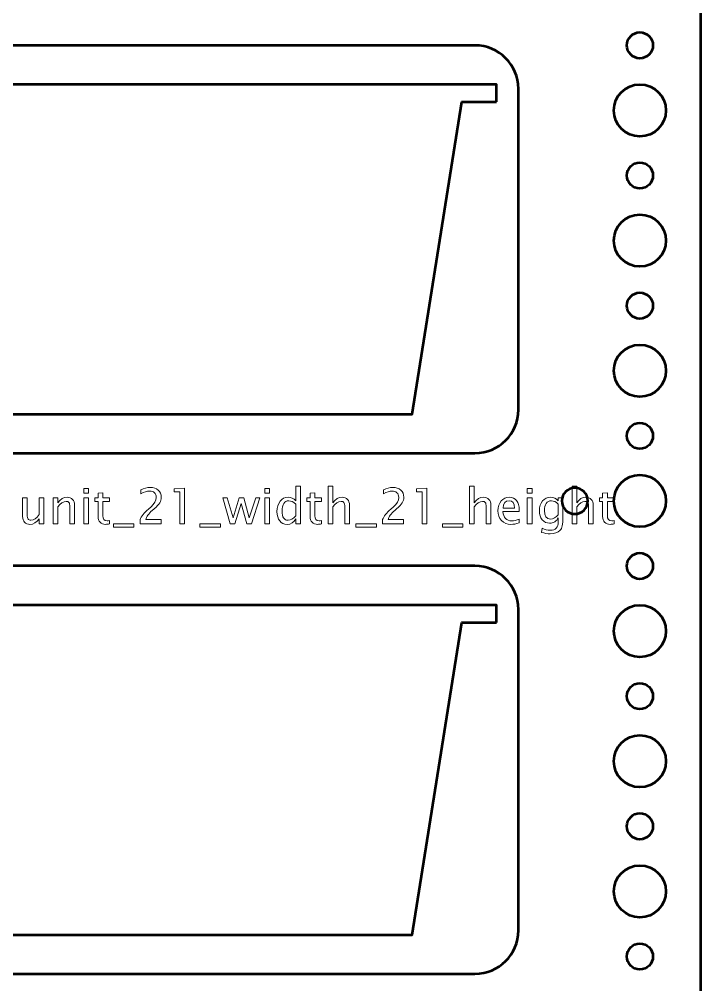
# Model space of a CAD drawing. Header units: centimetres. Extents: x -58 to 58, y -46 to 58.
# Drawn here: x 0.35 to 8.2, y -32.48 to -21.35 of the extents above; entities that cross this region are included whole.
import ezdxf

# ---------------------------------------------------------------- set-up
doc = ezdxf.new("R2010")
doc.units = ezdxf.units.CM
doc.header["$MEASUREMENT"] = 0
doc.layers.add('Layer 1', color=7, linetype='Continuous')

msp = doc.modelspace()

# ---------------------------------------------------------------- linework, layer by layer
at = {"layer": 'Layer 1', "lineweight": 53}
for centre, major_axis in [((7.5, -21.65), (0, 0.15)), ((7.50001, -22.40001), (0, 0.30001)), ((7.5, -23.15), (0, 0.15)), ((7.50001, -23.90001), (0, 0.30001)), ((7.5, -24.65), (0, 0.15)), ((7.50001, -25.40001), (0, 0.30001)), ((7.5, -26.15), (0, 0.15)), ((7.50001, -26.90001), (0, 0.30001)), ((7.5, -27.65), (0, 0.15)), ((7.50001, -28.40001), (0, 0.30001)), ((7.5, -29.15), (0, 0.15)), ((7.50001, -29.90001), (0, 0.30001)), ((7.5, -30.65), (0, 0.15)), ((7.50001, -31.40001), (0, 0.30001)), ((7.5, -32.15), (0, 0.15))]:
    msp.add_ellipse(centre, major_axis=major_axis, ratio=1, dxfattribs=at)
for points, knots in [([(-23.2, -45.2), (-23.2, -45.2), (-23.2, -14.8), (-23.2, -14.8), (-23.2, -14.8), (-23.2, -14.52386), (-22.97614, -14.3), (-22.7, -14.3), (-22.7, -14.3), (-22.7, -14.3), (7.7, -14.3), (7.7, -14.3), (7.7, -14.3), (7.97614, -14.3), (8.2, -14.52386), (8.2, -14.8), (8.2, -14.8), (8.2, -14.8), (8.2, -45.2), (8.2, -45.2), (8.2, -45.2), (8.2, -45.47614), (7.97614, -45.7), (7.7, -45.7), (7.7, -45.7), (7.7, -45.7), (-22.7, -45.7), (-22.7, -45.7), (-22.7, -45.7), (-22.97614, -45.7), (-23.2, -45.47614), (-23.2, -45.2)], [0, 0, 0, 0, 0.11111111, 0.11111111, 0.11111111, 0.11111111, 0.22222222, 0.22222222, 0.22222222, 0.22222222, 0.33333333, 0.33333333, 0.33333333, 0.33333333, 0.44444444, 0.44444444, 0.44444444, 0.44444444, 0.55555556, 0.55555556, 0.55555556, 0.55555556, 0.66666667, 0.66666667, 0.66666667, 0.66666667, 0.77777778, 0.77777778, 0.77777778, 0.77777778, 1, 1, 1, 1]), ([(-6.1, -25.85), (-6.1, -25.85), (-6.1, -22.15), (-6.1, -22.15), (-6.1, -22.15), (-6.1, -21.87386), (-5.87614, -21.65), (-5.6, -21.65), (-5.6, -21.65), (-5.6, -21.65), (5.6, -21.65), (5.6, -21.65), (5.6, -21.65), (5.87614, -21.65), (6.1, -21.87386), (6.1, -22.15), (6.1, -22.15), (6.1, -22.15), (6.1, -25.85), (6.1, -25.85), (6.1, -25.85), (6.1, -26.12614), (5.87614, -26.35), (5.6, -26.35), (5.6, -26.35), (5.6, -26.35), (-5.6, -26.35), (-5.6, -26.35), (-5.6, -26.35), (-5.87614, -26.35), (-6.1, -26.12614), (-6.1, -25.85)], [0, 0, 0, 0, 0.11111111, 0.11111111, 0.11111111, 0.11111111, 0.22222222, 0.22222222, 0.22222222, 0.22222222, 0.33333333, 0.33333333, 0.33333333, 0.33333333, 0.44444444, 0.44444444, 0.44444444, 0.44444444, 0.55555556, 0.55555556, 0.55555556, 0.55555556, 0.66666667, 0.66666667, 0.66666667, 0.66666667, 0.77777778, 0.77777778, 0.77777778, 0.77777778, 1, 1, 1, 1]), ([(6.6, -26.9), (6.6, -26.81716), (6.66716, -26.75), (6.75, -26.75), (6.75, -26.75), (6.83284, -26.75), (6.9, -26.81716), (6.9, -26.9), (6.9, -26.9), (6.9, -26.98284), (6.83284, -27.05), (6.75, -27.05), (6.75, -27.05), (6.66716, -27.05), (6.6, -26.98284), (6.6, -26.9)], [0, 0, 0, 0, 0.2, 0.2, 0.2, 0.2, 0.4, 0.4, 0.4, 0.4, 0.6, 0.6, 0.6, 0.6, 1, 1, 1, 1]), ([(-6.1, -31.85), (-6.1, -31.85), (-6.1, -28.15), (-6.1, -28.15), (-6.1, -28.15), (-6.1, -27.87386), (-5.87614, -27.65), (-5.6, -27.65), (-5.6, -27.65), (-5.6, -27.65), (5.6, -27.65), (5.6, -27.65), (5.6, -27.65), (5.87614, -27.65), (6.1, -27.87386), (6.1, -28.15), (6.1, -28.15), (6.1, -28.15), (6.1, -31.85), (6.1, -31.85), (6.1, -31.85), (6.1, -32.12614), (5.87614, -32.35), (5.6, -32.35), (5.6, -32.35), (5.6, -32.35), (-5.6, -32.35), (-5.6, -32.35), (-5.6, -32.35), (-5.87614, -32.35), (-6.1, -32.12614), (-6.1, -31.85)], [0, 0, 0, 0, 0.11111111, 0.11111111, 0.11111111, 0.11111111, 0.22222222, 0.22222222, 0.22222222, 0.22222222, 0.33333333, 0.33333333, 0.33333333, 0.33333333, 0.44444444, 0.44444444, 0.44444444, 0.44444444, 0.55555556, 0.55555556, 0.55555556, 0.55555556, 0.66666667, 0.66666667, 0.66666667, 0.66666667, 0.77777778, 0.77777778, 0.77777778, 0.77777778, 1, 1, 1, 1])]:
    msp.add_open_spline(points, degree=3, knots=knots, dxfattribs=at)
at = {"layer": 'Layer 1', "color": 4, "lineweight": 53}
for points in [[(5.85, -22.3), (5.85, -22.3), (5.45, -22.3), (5.45, -22.3), (5.45, -22.3), (5.45, -22.3), (4.87857, -25.9), (4.87857, -25.9), (4.87857, -25.9), (4.87857, -25.9), (-4.87857, -25.9), (-4.87857, -25.9), (-4.87857, -25.9), (-4.87857, -25.9), (-5.45, -22.3), (-5.45, -22.3), (-5.45, -22.3), (-5.45, -22.3), (-5.85, -22.3), (-5.85, -22.3), (-5.85, -22.3), (-5.85, -22.3), (-5.85, -22.1), (-5.85, -22.1), (-5.85, -22.1), (-5.85, -22.1), (5.85, -22.1), (5.85, -22.1), (5.85, -22.1), (5.85, -22.1), (5.85, -22.3), (5.85, -22.3)], [(5.85, -28.3), (5.85, -28.3), (5.45, -28.3), (5.45, -28.3), (5.45, -28.3), (5.45, -28.3), (4.87857, -31.9), (4.87857, -31.9), (4.87857, -31.9), (4.87857, -31.9), (-4.87857, -31.9), (-4.87857, -31.9), (-4.87857, -31.9), (-4.87857, -31.9), (-5.45, -28.3), (-5.45, -28.3), (-5.45, -28.3), (-5.45, -28.3), (-5.85, -28.3), (-5.85, -28.3), (-5.85, -28.3), (-5.85, -28.3), (-5.85, -28.1), (-5.85, -28.1), (-5.85, -28.1), (-5.85, -28.1), (5.85, -28.1), (5.85, -28.1), (5.85, -28.1), (5.85, -28.1), (5.85, -28.3), (5.85, -28.3)]]:
    msp.add_open_spline(points, degree=3, knots=[0, 0, 0, 0, 0.11111111, 0.11111111, 0.11111111, 0.11111111, 0.22222222, 0.22222222, 0.22222222, 0.22222222, 0.33333333, 0.33333333, 0.33333333, 0.33333333, 0.44444444, 0.44444444, 0.44444444, 0.44444444, 0.55555556, 0.55555556, 0.55555556, 0.55555556, 0.66666667, 0.66666667, 0.66666667, 0.66666667, 0.77777778, 0.77777778, 0.77777778, 0.77777778, 1, 1, 1, 1], dxfattribs=at)
at = {"layer": 'Layer 1', "color": 5, "lineweight": 9}
for points, knots in [([(1.09292, -26.80951), (1.09292, -26.80951), (1.09292, -26.75532), (1.09292, -26.75532), (1.09292, -26.75532), (1.09292, -26.75532), (1.1471, -26.75532), (1.1471, -26.75532), (1.1471, -26.75532), (1.1471, -26.75532), (1.1471, -26.80951), (1.1471, -26.80951), (1.1471, -26.80951), (1.1471, -26.80951), (1.09292, -26.80951), (1.09292, -26.80951)], [0, 0, 0, 0, 0.2, 0.2, 0.2, 0.2, 0.4, 0.4, 0.4, 0.4, 0.6, 0.6, 0.6, 0.6, 1, 1, 1, 1]), ([(1.38981, -27.16332), (1.37306, -27.16793), (1.35848, -27.17018), (1.34616, -27.17018), (1.34616, -27.17018), (1.3185, -27.17018), (1.29696, -27.16228), (1.28153, -27.14648), (1.28153, -27.14648), (1.26601, -27.13067), (1.25829, -27.10875), (1.25829, -27.08063), (1.25829, -27.08063), (1.25829, -27.08063), (1.25829, -26.9049), (1.25829, -26.9049), (1.25829, -26.9049), (1.25829, -26.9049), (1.22085, -26.9049), (1.22085, -26.9049), (1.22085, -26.9049), (1.22085, -26.9049), (1.22085, -26.86426), (1.22085, -26.86426), (1.22085, -26.86426), (1.22085, -26.86426), (1.25829, -26.86426), (1.25829, -26.86426), (1.25829, -26.86426), (1.25829, -26.86426), (1.25829, -26.81016), (1.25829, -26.81016), (1.25829, -26.81016), (1.25829, -26.81016), (1.31248, -26.80499), (1.31248, -26.80499), (1.31248, -26.80499), (1.31248, -26.80499), (1.31248, -26.86426), (1.31248, -26.86426), (1.31248, -26.86426), (1.31248, -26.86426), (1.39094, -26.86426), (1.39094, -26.86426), (1.39094, -26.86426), (1.39094, -26.86426), (1.39094, -26.9049), (1.39094, -26.9049), (1.39094, -26.9049), (1.39094, -26.9049), (1.31248, -26.9049), (1.31248, -26.9049), (1.31248, -26.9049), (1.31248, -26.9049), (1.31248, -27.07084), (1.31248, -27.07084), (1.31248, -27.07084), (1.31248, -27.10998), (1.32951, -27.12954), (1.36347, -27.12954), (1.36347, -27.12954), (1.37071, -27.12954), (1.37946, -27.12832), (1.38981, -27.12597), (1.38981, -27.12597), (1.38981, -27.12597), (1.38981, -27.16332), (1.38981, -27.16332)], [0, 0, 0, 0, 0.05555556, 0.05555556, 0.05555556, 0.05555556, 0.11111111, 0.11111111, 0.11111111, 0.11111111, 0.16666667, 0.16666667, 0.16666667, 0.16666667, 0.22222222, 0.22222222, 0.22222222, 0.22222222, 0.27777778, 0.27777778, 0.27777778, 0.27777778, 0.33333333, 0.33333333, 0.33333333, 0.33333333, 0.38888889, 0.38888889, 0.38888889, 0.38888889, 0.44444444, 0.44444444, 0.44444444, 0.44444444, 0.5, 0.5, 0.5, 0.5, 0.55555556, 0.55555556, 0.55555556, 0.55555556, 0.61111111, 0.61111111, 0.61111111, 0.61111111, 0.66666667, 0.66666667, 0.66666667, 0.66666667, 0.72222222, 0.72222222, 0.72222222, 0.72222222, 0.77777778, 0.77777778, 0.77777778, 0.77777778, 0.83333333, 0.83333333, 0.83333333, 0.83333333, 0.88888889, 0.88888889, 0.88888889, 0.88888889, 1, 1, 1, 1]), ([(1.74202, -27.16341), (1.74202, -27.16341), (1.74202, -27.116), (1.74202, -27.116), (1.74202, -27.116), (1.75782, -27.07903), (1.78971, -27.03867), (1.83779, -26.99511), (1.83779, -26.99511), (1.83779, -26.99511), (1.86883, -26.96727), (1.86883, -26.96727), (1.86883, -26.96727), (1.90881, -26.93095), (1.92885, -26.89502), (1.92885, -26.85927), (1.92885, -26.85927), (1.92885, -26.83641), (1.92198, -26.81854), (1.90834, -26.80546), (1.90834, -26.80546), (1.8947, -26.79238), (1.87579, -26.7858), (1.8518, -26.7858), (1.8518, -26.7858), (1.82377, -26.7858), (1.79056, -26.79652), (1.75218, -26.81797), (1.75218, -26.81797), (1.75218, -26.81797), (1.75218, -26.77056), (1.75218, -26.77056), (1.75218, -26.77056), (1.7884, -26.75363), (1.82443, -26.74516), (1.86036, -26.74516), (1.86036, -26.74516), (1.89856, -26.74516), (1.92922, -26.75541), (1.95237, -26.77602), (1.95237, -26.77602), (1.97541, -26.79662), (1.98699, -26.8239), (1.98699, -26.85795), (1.98699, -26.85795), (1.98699, -26.88241), (1.98115, -26.90414), (1.96949, -26.92305), (1.96949, -26.92305), (1.95773, -26.94206), (1.936, -26.96501), (1.90411, -26.9921), (1.90411, -26.9921), (1.90411, -26.9921), (1.88313, -27.00998), (1.88313, -27.00998), (1.88313, -27.00998), (1.83948, -27.04695), (1.81427, -27.08232), (1.80749, -27.116), (1.80749, -27.116), (1.80749, -27.116), (1.98529, -27.116), (1.98529, -27.116), (1.98529, -27.116), (1.98529, -27.116), (1.98529, -27.16341), (1.98529, -27.16341), (1.98529, -27.16341), (1.98529, -27.16341), (1.74202, -27.16341), (1.74202, -27.16341)], [0, 0, 0, 0, 0.05263158, 0.05263158, 0.05263158, 0.05263158, 0.10526316, 0.10526316, 0.10526316, 0.10526316, 0.15789474, 0.15789474, 0.15789474, 0.15789474, 0.21052632, 0.21052632, 0.21052632, 0.21052632, 0.26315789, 0.26315789, 0.26315789, 0.26315789, 0.31578947, 0.31578947, 0.31578947, 0.31578947, 0.36842105, 0.36842105, 0.36842105, 0.36842105, 0.42105263, 0.42105263, 0.42105263, 0.42105263, 0.47368421, 0.47368421, 0.47368421, 0.47368421, 0.52631579, 0.52631579, 0.52631579, 0.52631579, 0.57894737, 0.57894737, 0.57894737, 0.57894737, 0.63157895, 0.63157895, 0.63157895, 0.63157895, 0.68421053, 0.68421053, 0.68421053, 0.68421053, 0.73684211, 0.73684211, 0.73684211, 0.73684211, 0.78947368, 0.78947368, 0.78947368, 0.78947368, 0.84210526, 0.84210526, 0.84210526, 0.84210526, 0.89473684, 0.89473684, 0.89473684, 0.89473684, 1, 1, 1, 1]), ([(2.19996, -27.16341), (2.19996, -27.16341), (2.19996, -26.79596), (2.19996, -26.79596), (2.19996, -26.79596), (2.19996, -26.79596), (2.13505, -26.79596), (2.13505, -26.79596), (2.13505, -26.79596), (2.13505, -26.79596), (2.13505, -26.76209), (2.13505, -26.76209), (2.13505, -26.76209), (2.13505, -26.76209), (2.25415, -26.75193), (2.25415, -26.75193), (2.25415, -26.75193), (2.25415, -26.75193), (2.25415, -27.16341), (2.25415, -27.16341), (2.25415, -27.16341), (2.25415, -27.16341), (2.19996, -27.16341), (2.19996, -27.16341)], [0, 0, 0, 0, 0.14285714, 0.14285714, 0.14285714, 0.14285714, 0.28571429, 0.28571429, 0.28571429, 0.28571429, 0.42857143, 0.42857143, 0.42857143, 0.42857143, 0.57142857, 0.57142857, 0.57142857, 0.57142857, 0.71428571, 0.71428571, 0.71428571, 0.71428571, 1, 1, 1, 1]), ([(3.1803, -26.80951), (3.1803, -26.80951), (3.1803, -26.75532), (3.1803, -26.75532), (3.1803, -26.75532), (3.1803, -26.75532), (3.23448, -26.75532), (3.23448, -26.75532), (3.23448, -26.75532), (3.23448, -26.75532), (3.23448, -26.80951), (3.23448, -26.80951), (3.23448, -26.80951), (3.23448, -26.80951), (3.1803, -26.80951), (3.1803, -26.80951)], [0, 0, 0, 0, 0.2, 0.2, 0.2, 0.2, 0.4, 0.4, 0.4, 0.4, 0.6, 0.6, 0.6, 0.6, 1, 1, 1, 1]), ([(3.53589, -27.16341), (3.53589, -27.16341), (3.53589, -27.10725), (3.53589, -27.10725), (3.53589, -27.10725), (3.51378, -27.1492), (3.48048, -27.17018), (3.43598, -27.17018), (3.43598, -27.17018), (3.39986, -27.17018), (3.37145, -27.15711), (3.35075, -27.13086), (3.35075, -27.13086), (3.33006, -27.10461), (3.31971, -27.06877), (3.31971, -27.02333), (3.31971, -27.02333), (3.31971, -26.97366), (3.33147, -26.93368), (3.35489, -26.90339), (3.35489, -26.90339), (3.37841, -26.87319), (3.40927, -26.85805), (3.44756, -26.85805), (3.44756, -26.85805), (3.48302, -26.85805), (3.51256, -26.87159), (3.53589, -26.89878), (3.53589, -26.89878), (3.53589, -26.89878), (3.53589, -26.72823), (3.53589, -26.72823), (3.53589, -26.72823), (3.53589, -26.72823), (3.59008, -26.72823), (3.59008, -26.72823), (3.59008, -26.72823), (3.59008, -26.72823), (3.59008, -27.16341), (3.59008, -27.16341), (3.59008, -27.16341), (3.59008, -27.16341), (3.53589, -27.16341), (3.53589, -27.16341)], [0, 0, 0, 0, 0.08333333, 0.08333333, 0.08333333, 0.08333333, 0.16666667, 0.16666667, 0.16666667, 0.16666667, 0.25, 0.25, 0.25, 0.25, 0.33333333, 0.33333333, 0.33333333, 0.33333333, 0.41666667, 0.41666667, 0.41666667, 0.41666667, 0.5, 0.5, 0.5, 0.5, 0.58333333, 0.58333333, 0.58333333, 0.58333333, 0.66666667, 0.66666667, 0.66666667, 0.66666667, 0.75, 0.75, 0.75, 0.75, 0.83333333, 0.83333333, 0.83333333, 0.83333333, 1, 1, 1, 1]), ([(3.83241, -27.16332), (3.81566, -27.16793), (3.80108, -27.17018), (3.78876, -27.17018), (3.78876, -27.17018), (3.7611, -27.17018), (3.73956, -27.16228), (3.72413, -27.14648), (3.72413, -27.14648), (3.70861, -27.13067), (3.70089, -27.10875), (3.70089, -27.08063), (3.70089, -27.08063), (3.70089, -27.08063), (3.70089, -26.9049), (3.70089, -26.9049), (3.70089, -26.9049), (3.70089, -26.9049), (3.66345, -26.9049), (3.66345, -26.9049), (3.66345, -26.9049), (3.66345, -26.9049), (3.66345, -26.86426), (3.66345, -26.86426), (3.66345, -26.86426), (3.66345, -26.86426), (3.70089, -26.86426), (3.70089, -26.86426), (3.70089, -26.86426), (3.70089, -26.86426), (3.70089, -26.81016), (3.70089, -26.81016), (3.70089, -26.81016), (3.70089, -26.81016), (3.75508, -26.80499), (3.75508, -26.80499), (3.75508, -26.80499), (3.75508, -26.80499), (3.75508, -26.86426), (3.75508, -26.86426), (3.75508, -26.86426), (3.75508, -26.86426), (3.83354, -26.86426), (3.83354, -26.86426), (3.83354, -26.86426), (3.83354, -26.86426), (3.83354, -26.9049), (3.83354, -26.9049), (3.83354, -26.9049), (3.83354, -26.9049), (3.75508, -26.9049), (3.75508, -26.9049), (3.75508, -26.9049), (3.75508, -26.9049), (3.75508, -27.07084), (3.75508, -27.07084), (3.75508, -27.07084), (3.75508, -27.10998), (3.77211, -27.12954), (3.80607, -27.12954), (3.80607, -27.12954), (3.81331, -27.12954), (3.82206, -27.12832), (3.83241, -27.12597), (3.83241, -27.12597), (3.83241, -27.12597), (3.83241, -27.16332), (3.83241, -27.16332)], [0, 0, 0, 0, 0.05555556, 0.05555556, 0.05555556, 0.05555556, 0.11111111, 0.11111111, 0.11111111, 0.11111111, 0.16666667, 0.16666667, 0.16666667, 0.16666667, 0.22222222, 0.22222222, 0.22222222, 0.22222222, 0.27777778, 0.27777778, 0.27777778, 0.27777778, 0.33333333, 0.33333333, 0.33333333, 0.33333333, 0.38888889, 0.38888889, 0.38888889, 0.38888889, 0.44444444, 0.44444444, 0.44444444, 0.44444444, 0.5, 0.5, 0.5, 0.5, 0.55555556, 0.55555556, 0.55555556, 0.55555556, 0.61111111, 0.61111111, 0.61111111, 0.61111111, 0.66666667, 0.66666667, 0.66666667, 0.66666667, 0.72222222, 0.72222222, 0.72222222, 0.72222222, 0.77777778, 0.77777778, 0.77777778, 0.77777778, 0.83333333, 0.83333333, 0.83333333, 0.83333333, 0.88888889, 0.88888889, 0.88888889, 0.88888889, 1, 1, 1, 1]), ([(3.90974, -27.16341), (3.90974, -27.16341), (3.90974, -26.72823), (3.90974, -26.72823), (3.90974, -26.72823), (3.90974, -26.72823), (3.96392, -26.72823), (3.96392, -26.72823), (3.96392, -26.72823), (3.96392, -26.72823), (3.96392, -26.92079), (3.96392, -26.92079), (3.96392, -26.92079), (3.99261, -26.87893), (4.0278, -26.85805), (4.06938, -26.85805), (4.06938, -26.85805), (4.09553, -26.85805), (4.11632, -26.86623), (4.13166, -26.8827), (4.13166, -26.8827), (4.14699, -26.89906), (4.1547, -26.92117), (4.1547, -26.94883), (4.1547, -26.94883), (4.1547, -26.94883), (4.1547, -27.16341), (4.1547, -27.16341), (4.1547, -27.16341), (4.1547, -27.16341), (4.10052, -27.16341), (4.10052, -27.16341), (4.10052, -27.16341), (4.10052, -27.16341), (4.10052, -26.96651), (4.10052, -26.96651), (4.10052, -26.96651), (4.10052, -26.94431), (4.09722, -26.92851), (4.09073, -26.9191), (4.09073, -26.9191), (4.08415, -26.9096), (4.07333, -26.9049), (4.05818, -26.9049), (4.05818, -26.9049), (4.02488, -26.9049), (3.99346, -26.92663), (3.96392, -26.97009), (3.96392, -26.97009), (3.96392, -26.97009), (3.96392, -27.16341), (3.96392, -27.16341), (3.96392, -27.16341), (3.96392, -27.16341), (3.90974, -27.16341), (3.90974, -27.16341)], [0, 0, 0, 0, 0.06666667, 0.06666667, 0.06666667, 0.06666667, 0.13333333, 0.13333333, 0.13333333, 0.13333333, 0.2, 0.2, 0.2, 0.2, 0.26666667, 0.26666667, 0.26666667, 0.26666667, 0.33333333, 0.33333333, 0.33333333, 0.33333333, 0.4, 0.4, 0.4, 0.4, 0.46666667, 0.46666667, 0.46666667, 0.46666667, 0.53333333, 0.53333333, 0.53333333, 0.53333333, 0.6, 0.6, 0.6, 0.6, 0.66666667, 0.66666667, 0.66666667, 0.66666667, 0.73333333, 0.73333333, 0.73333333, 0.73333333, 0.8, 0.8, 0.8, 0.8, 0.86666667, 0.86666667, 0.86666667, 0.86666667, 1, 1, 1, 1]), ([(4.53495, -27.16341), (4.53495, -27.16341), (4.53495, -27.116), (4.53495, -27.116), (4.53495, -27.116), (4.55075, -27.07903), (4.58264, -27.03867), (4.63072, -26.99511), (4.63072, -26.99511), (4.63072, -26.99511), (4.66176, -26.96727), (4.66176, -26.96727), (4.66176, -26.96727), (4.70174, -26.93095), (4.72178, -26.89502), (4.72178, -26.85927), (4.72178, -26.85927), (4.72178, -26.83641), (4.71491, -26.81854), (4.70127, -26.80546), (4.70127, -26.80546), (4.68763, -26.79238), (4.66872, -26.7858), (4.64473, -26.7858), (4.64473, -26.7858), (4.6167, -26.7858), (4.58349, -26.79652), (4.54511, -26.81797), (4.54511, -26.81797), (4.54511, -26.81797), (4.54511, -26.77056), (4.54511, -26.77056), (4.54511, -26.77056), (4.58133, -26.75363), (4.61736, -26.74516), (4.65329, -26.74516), (4.65329, -26.74516), (4.69149, -26.74516), (4.72215, -26.75541), (4.7453, -26.77602), (4.7453, -26.77602), (4.76834, -26.79662), (4.77992, -26.8239), (4.77992, -26.85795), (4.77992, -26.85795), (4.77992, -26.88241), (4.77408, -26.90414), (4.76242, -26.92305), (4.76242, -26.92305), (4.75066, -26.94206), (4.72893, -26.96501), (4.69704, -26.9921), (4.69704, -26.9921), (4.69704, -26.9921), (4.67606, -27.00998), (4.67606, -27.00998), (4.67606, -27.00998), (4.63241, -27.04695), (4.6072, -27.08232), (4.60042, -27.116), (4.60042, -27.116), (4.60042, -27.116), (4.77822, -27.116), (4.77822, -27.116), (4.77822, -27.116), (4.77822, -27.116), (4.77822, -27.16341), (4.77822, -27.16341), (4.77822, -27.16341), (4.77822, -27.16341), (4.53495, -27.16341), (4.53495, -27.16341)], [0, 0, 0, 0, 0.05263158, 0.05263158, 0.05263158, 0.05263158, 0.10526316, 0.10526316, 0.10526316, 0.10526316, 0.15789474, 0.15789474, 0.15789474, 0.15789474, 0.21052632, 0.21052632, 0.21052632, 0.21052632, 0.26315789, 0.26315789, 0.26315789, 0.26315789, 0.31578947, 0.31578947, 0.31578947, 0.31578947, 0.36842105, 0.36842105, 0.36842105, 0.36842105, 0.42105263, 0.42105263, 0.42105263, 0.42105263, 0.47368421, 0.47368421, 0.47368421, 0.47368421, 0.52631579, 0.52631579, 0.52631579, 0.52631579, 0.57894737, 0.57894737, 0.57894737, 0.57894737, 0.63157895, 0.63157895, 0.63157895, 0.63157895, 0.68421053, 0.68421053, 0.68421053, 0.68421053, 0.73684211, 0.73684211, 0.73684211, 0.73684211, 0.78947368, 0.78947368, 0.78947368, 0.78947368, 0.84210526, 0.84210526, 0.84210526, 0.84210526, 0.89473684, 0.89473684, 0.89473684, 0.89473684, 1, 1, 1, 1]), ([(4.99289, -27.16341), (4.99289, -27.16341), (4.99289, -26.79596), (4.99289, -26.79596), (4.99289, -26.79596), (4.99289, -26.79596), (4.92798, -26.79596), (4.92798, -26.79596), (4.92798, -26.79596), (4.92798, -26.79596), (4.92798, -26.76209), (4.92798, -26.76209), (4.92798, -26.76209), (4.92798, -26.76209), (5.04708, -26.75193), (5.04708, -26.75193), (5.04708, -26.75193), (5.04708, -26.75193), (5.04708, -27.16341), (5.04708, -27.16341), (5.04708, -27.16341), (5.04708, -27.16341), (4.99289, -27.16341), (4.99289, -27.16341)], [0, 0, 0, 0, 0.14285714, 0.14285714, 0.14285714, 0.14285714, 0.28571429, 0.28571429, 0.28571429, 0.28571429, 0.42857143, 0.42857143, 0.42857143, 0.42857143, 0.57142857, 0.57142857, 0.57142857, 0.57142857, 0.71428571, 0.71428571, 0.71428571, 0.71428571, 1, 1, 1, 1]), ([(5.53833, -27.16341), (5.53833, -27.16341), (5.53833, -26.72823), (5.53833, -26.72823), (5.53833, -26.72823), (5.53833, -26.72823), (5.59251, -26.72823), (5.59251, -26.72823), (5.59251, -26.72823), (5.59251, -26.72823), (5.59251, -26.92079), (5.59251, -26.92079), (5.59251, -26.92079), (5.6212, -26.87893), (5.65639, -26.85805), (5.69797, -26.85805), (5.69797, -26.85805), (5.72412, -26.85805), (5.74491, -26.86623), (5.76025, -26.8827), (5.76025, -26.8827), (5.77558, -26.89906), (5.78329, -26.92117), (5.78329, -26.94883), (5.78329, -26.94883), (5.78329, -26.94883), (5.78329, -27.16341), (5.78329, -27.16341), (5.78329, -27.16341), (5.78329, -27.16341), (5.72911, -27.16341), (5.72911, -27.16341), (5.72911, -27.16341), (5.72911, -27.16341), (5.72911, -26.96651), (5.72911, -26.96651), (5.72911, -26.96651), (5.72911, -26.94431), (5.72581, -26.92851), (5.71932, -26.9191), (5.71932, -26.9191), (5.71274, -26.9096), (5.70192, -26.9049), (5.68677, -26.9049), (5.68677, -26.9049), (5.65347, -26.9049), (5.62205, -26.92663), (5.59251, -26.97009), (5.59251, -26.97009), (5.59251, -26.97009), (5.59251, -27.16341), (5.59251, -27.16341), (5.59251, -27.16341), (5.59251, -27.16341), (5.53833, -27.16341), (5.53833, -27.16341)], [0, 0, 0, 0, 0.06666667, 0.06666667, 0.06666667, 0.06666667, 0.13333333, 0.13333333, 0.13333333, 0.13333333, 0.2, 0.2, 0.2, 0.2, 0.26666667, 0.26666667, 0.26666667, 0.26666667, 0.33333333, 0.33333333, 0.33333333, 0.33333333, 0.4, 0.4, 0.4, 0.4, 0.46666667, 0.46666667, 0.46666667, 0.46666667, 0.53333333, 0.53333333, 0.53333333, 0.53333333, 0.6, 0.6, 0.6, 0.6, 0.66666667, 0.66666667, 0.66666667, 0.66666667, 0.73333333, 0.73333333, 0.73333333, 0.73333333, 0.8, 0.8, 0.8, 0.8, 0.86666667, 0.86666667, 0.86666667, 0.86666667, 1, 1, 1, 1]), ([(6.20315, -26.80951), (6.20315, -26.80951), (6.20315, -26.75532), (6.20315, -26.75532), (6.20315, -26.75532), (6.20315, -26.75532), (6.25733, -26.75532), (6.25733, -26.75532), (6.25733, -26.75532), (6.25733, -26.75532), (6.25733, -26.80951), (6.25733, -26.80951), (6.25733, -26.80951), (6.25733, -26.80951), (6.20315, -26.80951), (6.20315, -26.80951)], [0, 0, 0, 0, 0.2, 0.2, 0.2, 0.2, 0.4, 0.4, 0.4, 0.4, 0.6, 0.6, 0.6, 0.6, 1, 1, 1, 1]), ([(6.7182, -27.16341), (6.7182, -27.16341), (6.7182, -26.72823), (6.7182, -26.72823), (6.7182, -26.72823), (6.7182, -26.72823), (6.77238, -26.72823), (6.77238, -26.72823), (6.77238, -26.72823), (6.77238, -26.72823), (6.77238, -26.92079), (6.77238, -26.92079), (6.77238, -26.92079), (6.80107, -26.87893), (6.83626, -26.85805), (6.87784, -26.85805), (6.87784, -26.85805), (6.90399, -26.85805), (6.92478, -26.86623), (6.94012, -26.8827), (6.94012, -26.8827), (6.95545, -26.89906), (6.96316, -26.92117), (6.96316, -26.94883), (6.96316, -26.94883), (6.96316, -26.94883), (6.96316, -27.16341), (6.96316, -27.16341), (6.96316, -27.16341), (6.96316, -27.16341), (6.90898, -27.16341), (6.90898, -27.16341), (6.90898, -27.16341), (6.90898, -27.16341), (6.90898, -26.96651), (6.90898, -26.96651), (6.90898, -26.96651), (6.90898, -26.94431), (6.90568, -26.92851), (6.89919, -26.9191), (6.89919, -26.9191), (6.89261, -26.9096), (6.88179, -26.9049), (6.86664, -26.9049), (6.86664, -26.9049), (6.83334, -26.9049), (6.80192, -26.92663), (6.77238, -26.97009), (6.77238, -26.97009), (6.77238, -26.97009), (6.77238, -27.16341), (6.77238, -27.16341), (6.77238, -27.16341), (6.77238, -27.16341), (6.7182, -27.16341), (6.7182, -27.16341)], [0, 0, 0, 0, 0.06666667, 0.06666667, 0.06666667, 0.06666667, 0.13333333, 0.13333333, 0.13333333, 0.13333333, 0.2, 0.2, 0.2, 0.2, 0.26666667, 0.26666667, 0.26666667, 0.26666667, 0.33333333, 0.33333333, 0.33333333, 0.33333333, 0.4, 0.4, 0.4, 0.4, 0.46666667, 0.46666667, 0.46666667, 0.46666667, 0.53333333, 0.53333333, 0.53333333, 0.53333333, 0.6, 0.6, 0.6, 0.6, 0.66666667, 0.66666667, 0.66666667, 0.66666667, 0.73333333, 0.73333333, 0.73333333, 0.73333333, 0.8, 0.8, 0.8, 0.8, 0.86666667, 0.86666667, 0.86666667, 0.86666667, 1, 1, 1, 1]), ([(7.2023, -27.16332), (7.18555, -27.16793), (7.17097, -27.17018), (7.15865, -27.17018), (7.15865, -27.17018), (7.13099, -27.17018), (7.10945, -27.16228), (7.09402, -27.14648), (7.09402, -27.14648), (7.0785, -27.13067), (7.07078, -27.10875), (7.07078, -27.08063), (7.07078, -27.08063), (7.07078, -27.08063), (7.07078, -26.9049), (7.07078, -26.9049), (7.07078, -26.9049), (7.07078, -26.9049), (7.03334, -26.9049), (7.03334, -26.9049), (7.03334, -26.9049), (7.03334, -26.9049), (7.03334, -26.86426), (7.03334, -26.86426), (7.03334, -26.86426), (7.03334, -26.86426), (7.07078, -26.86426), (7.07078, -26.86426), (7.07078, -26.86426), (7.07078, -26.86426), (7.07078, -26.81016), (7.07078, -26.81016), (7.07078, -26.81016), (7.07078, -26.81016), (7.12497, -26.80499), (7.12497, -26.80499), (7.12497, -26.80499), (7.12497, -26.80499), (7.12497, -26.86426), (7.12497, -26.86426), (7.12497, -26.86426), (7.12497, -26.86426), (7.20343, -26.86426), (7.20343, -26.86426), (7.20343, -26.86426), (7.20343, -26.86426), (7.20343, -26.9049), (7.20343, -26.9049), (7.20343, -26.9049), (7.20343, -26.9049), (7.12497, -26.9049), (7.12497, -26.9049), (7.12497, -26.9049), (7.12497, -26.9049), (7.12497, -27.07084), (7.12497, -27.07084), (7.12497, -27.07084), (7.12497, -27.10998), (7.142, -27.12954), (7.17596, -27.12954), (7.17596, -27.12954), (7.1832, -27.12954), (7.19195, -27.12832), (7.2023, -27.12597), (7.2023, -27.12597), (7.2023, -27.12597), (7.2023, -27.16332), (7.2023, -27.16332)], [0, 0, 0, 0, 0.05555556, 0.05555556, 0.05555556, 0.05555556, 0.11111111, 0.11111111, 0.11111111, 0.11111111, 0.16666667, 0.16666667, 0.16666667, 0.16666667, 0.22222222, 0.22222222, 0.22222222, 0.22222222, 0.27777778, 0.27777778, 0.27777778, 0.27777778, 0.33333333, 0.33333333, 0.33333333, 0.33333333, 0.38888889, 0.38888889, 0.38888889, 0.38888889, 0.44444444, 0.44444444, 0.44444444, 0.44444444, 0.5, 0.5, 0.5, 0.5, 0.55555556, 0.55555556, 0.55555556, 0.55555556, 0.61111111, 0.61111111, 0.61111111, 0.61111111, 0.66666667, 0.66666667, 0.66666667, 0.66666667, 0.72222222, 0.72222222, 0.72222222, 0.72222222, 0.77777778, 0.77777778, 0.77777778, 0.77777778, 0.83333333, 0.83333333, 0.83333333, 0.83333333, 0.88888889, 0.88888889, 0.88888889, 0.88888889, 1, 1, 1, 1]), ([(0.57965, -27.16341), (0.57965, -27.16341), (0.57965, -27.10715), (0.57965, -27.10715), (0.57965, -27.10715), (0.55077, -27.1492), (0.51568, -27.17018), (0.47448, -27.17018), (0.47448, -27.17018), (0.44832, -27.17018), (0.42753, -27.162), (0.41211, -27.14554), (0.41211, -27.14554), (0.39658, -27.12907), (0.38887, -27.10697), (0.38887, -27.07903), (0.38887, -27.07903), (0.38887, -27.07903), (0.38887, -26.86426), (0.38887, -26.86426), (0.38887, -26.86426), (0.38887, -26.86426), (0.44306, -26.86426), (0.44306, -26.86426), (0.44306, -26.86426), (0.44306, -26.86426), (0.44306, -27.06134), (0.44306, -27.06134), (0.44306, -27.06134), (0.44306, -27.08382), (0.44635, -27.09972), (0.45284, -27.10913), (0.45284, -27.10913), (0.45942, -27.11863), (0.47034, -27.12333), (0.48567, -27.12333), (0.48567, -27.12333), (0.51878, -27.12333), (0.55021, -27.1016), (0.57965, -27.05805), (0.57965, -27.05805), (0.57965, -27.05805), (0.57965, -26.86426), (0.57965, -26.86426), (0.57965, -26.86426), (0.57965, -26.86426), (0.63384, -26.86426), (0.63384, -26.86426), (0.63384, -26.86426), (0.63384, -26.86426), (0.63384, -27.16341), (0.63384, -27.16341), (0.63384, -27.16341), (0.63384, -27.16341), (0.57965, -27.16341), (0.57965, -27.16341)], [0, 0, 0, 0, 0.06666667, 0.06666667, 0.06666667, 0.06666667, 0.13333333, 0.13333333, 0.13333333, 0.13333333, 0.2, 0.2, 0.2, 0.2, 0.26666667, 0.26666667, 0.26666667, 0.26666667, 0.33333333, 0.33333333, 0.33333333, 0.33333333, 0.4, 0.4, 0.4, 0.4, 0.46666667, 0.46666667, 0.46666667, 0.46666667, 0.53333333, 0.53333333, 0.53333333, 0.53333333, 0.6, 0.6, 0.6, 0.6, 0.66666667, 0.66666667, 0.66666667, 0.66666667, 0.73333333, 0.73333333, 0.73333333, 0.73333333, 0.8, 0.8, 0.8, 0.8, 0.86666667, 0.86666667, 0.86666667, 0.86666667, 1, 1, 1, 1]), ([(0.74259, -27.16341), (0.74259, -27.16341), (0.74259, -26.86426), (0.74259, -26.86426), (0.74259, -26.86426), (0.74259, -26.86426), (0.79677, -26.86426), (0.79677, -26.86426), (0.79677, -26.86426), (0.79677, -26.86426), (0.79677, -26.92079), (0.79677, -26.92079), (0.79677, -26.92079), (0.82546, -26.87893), (0.86065, -26.85805), (0.90223, -26.85805), (0.90223, -26.85805), (0.92838, -26.85805), (0.94917, -26.86623), (0.96451, -26.8827), (0.96451, -26.8827), (0.97984, -26.89906), (0.98755, -26.92117), (0.98755, -26.94883), (0.98755, -26.94883), (0.98755, -26.94883), (0.98755, -27.16341), (0.98755, -27.16341), (0.98755, -27.16341), (0.98755, -27.16341), (0.93337, -27.16341), (0.93337, -27.16341), (0.93337, -27.16341), (0.93337, -27.16341), (0.93337, -26.96651), (0.93337, -26.96651), (0.93337, -26.96651), (0.93337, -26.94431), (0.93007, -26.92851), (0.92358, -26.9191), (0.92358, -26.9191), (0.917, -26.9096), (0.90618, -26.9049), (0.89103, -26.9049), (0.89103, -26.9049), (0.85773, -26.9049), (0.82631, -26.92663), (0.79677, -26.97009), (0.79677, -26.97009), (0.79677, -26.97009), (0.79677, -27.16341), (0.79677, -27.16341), (0.79677, -27.16341), (0.79677, -27.16341), (0.74259, -27.16341), (0.74259, -27.16341)], [0, 0, 0, 0, 0.06666667, 0.06666667, 0.06666667, 0.06666667, 0.13333333, 0.13333333, 0.13333333, 0.13333333, 0.2, 0.2, 0.2, 0.2, 0.26666667, 0.26666667, 0.26666667, 0.26666667, 0.33333333, 0.33333333, 0.33333333, 0.33333333, 0.4, 0.4, 0.4, 0.4, 0.46666667, 0.46666667, 0.46666667, 0.46666667, 0.53333333, 0.53333333, 0.53333333, 0.53333333, 0.6, 0.6, 0.6, 0.6, 0.66666667, 0.66666667, 0.66666667, 0.66666667, 0.73333333, 0.73333333, 0.73333333, 0.73333333, 0.8, 0.8, 0.8, 0.8, 0.86666667, 0.86666667, 0.86666667, 0.86666667, 1, 1, 1, 1]), ([(1.09292, -27.16341), (1.09292, -27.16341), (1.09292, -26.86426), (1.09292, -26.86426), (1.09292, -26.86426), (1.09292, -26.86426), (1.1471, -26.86426), (1.1471, -26.86426), (1.1471, -26.86426), (1.1471, -26.86426), (1.1471, -27.16341), (1.1471, -27.16341), (1.1471, -27.16341), (1.1471, -27.16341), (1.09292, -27.16341), (1.09292, -27.16341)], [0, 0, 0, 0, 0.2, 0.2, 0.2, 0.2, 0.4, 0.4, 0.4, 0.4, 0.6, 0.6, 0.6, 0.6, 1, 1, 1, 1]), ([(2.78039, -27.16341), (2.78039, -27.16341), (2.6946, -26.86426), (2.6946, -26.86426), (2.6946, -26.86426), (2.6946, -26.86426), (2.74747, -26.86426), (2.74747, -26.86426), (2.74747, -26.86426), (2.74747, -26.86426), (2.81322, -27.09652), (2.81322, -27.09652), (2.81322, -27.09652), (2.81322, -27.09652), (2.88415, -26.86426), (2.88415, -26.86426), (2.88415, -26.86426), (2.88415, -26.86426), (2.93834, -26.86426), (2.93834, -26.86426), (2.93834, -26.86426), (2.93834, -26.86426), (3.00071, -27.09615), (3.00071, -27.09615), (3.00071, -27.09615), (3.00071, -27.09615), (3.07616, -26.86426), (3.07616, -26.86426), (3.07616, -26.86426), (3.07616, -26.86426), (3.12244, -26.86426), (3.12244, -26.86426), (3.12244, -26.86426), (3.12244, -26.86426), (3.02479, -27.16341), (3.02479, -27.16341), (3.02479, -27.16341), (3.02479, -27.16341), (2.97061, -27.16341), (2.97061, -27.16341), (2.97061, -27.16341), (2.97061, -27.16341), (2.90645, -26.93011), (2.90645, -26.93011), (2.90645, -26.93011), (2.90645, -26.93011), (2.83458, -27.16341), (2.83458, -27.16341), (2.83458, -27.16341), (2.83458, -27.16341), (2.78039, -27.16341), (2.78039, -27.16341)], [0, 0, 0, 0, 0.07142857, 0.07142857, 0.07142857, 0.07142857, 0.14285714, 0.14285714, 0.14285714, 0.14285714, 0.21428571, 0.21428571, 0.21428571, 0.21428571, 0.28571429, 0.28571429, 0.28571429, 0.28571429, 0.35714286, 0.35714286, 0.35714286, 0.35714286, 0.42857143, 0.42857143, 0.42857143, 0.42857143, 0.5, 0.5, 0.5, 0.5, 0.57142857, 0.57142857, 0.57142857, 0.57142857, 0.64285714, 0.64285714, 0.64285714, 0.64285714, 0.71428571, 0.71428571, 0.71428571, 0.71428571, 0.78571429, 0.78571429, 0.78571429, 0.78571429, 0.85714286, 0.85714286, 0.85714286, 0.85714286, 1, 1, 1, 1]), ([(3.1803, -27.16341), (3.1803, -27.16341), (3.1803, -26.86426), (3.1803, -26.86426), (3.1803, -26.86426), (3.1803, -26.86426), (3.23448, -26.86426), (3.23448, -26.86426), (3.23448, -26.86426), (3.23448, -26.86426), (3.23448, -27.16341), (3.23448, -27.16341), (3.23448, -27.16341), (3.23448, -27.16341), (3.1803, -27.16341), (3.1803, -27.16341)], [0, 0, 0, 0, 0.2, 0.2, 0.2, 0.2, 0.4, 0.4, 0.4, 0.4, 0.6, 0.6, 0.6, 0.6, 1, 1, 1, 1]), ([(3.53589, -26.93585), (3.50776, -26.91111), (3.48114, -26.89869), (3.45593, -26.89869), (3.45593, -26.89869), (3.43109, -26.89869), (3.4119, -26.90904), (3.39826, -26.92983), (3.39826, -26.92983), (3.38462, -26.95052), (3.37785, -26.97987), (3.37785, -27.01788), (3.37785, -27.01788), (3.37785, -27.08778), (3.40099, -27.12277), (3.44737, -27.12277), (3.44737, -27.12277), (3.47747, -27.12277), (3.50701, -27.10631), (3.53589, -27.07348), (3.53589, -27.07348), (3.53589, -27.07348), (3.53589, -26.93585), (3.53589, -26.93585)], [0, 0, 0, 0, 0.14285714, 0.14285714, 0.14285714, 0.14285714, 0.28571429, 0.28571429, 0.28571429, 0.28571429, 0.42857143, 0.42857143, 0.42857143, 0.42857143, 0.57142857, 0.57142857, 0.57142857, 0.57142857, 0.71428571, 0.71428571, 0.71428571, 0.71428571, 1, 1, 1, 1]), ([(6.10822, -27.15381), (6.07182, -27.16473), (6.04068, -27.17018), (6.01471, -27.17018), (6.01471, -27.17018), (5.97041, -27.17018), (5.93438, -27.15551), (5.90662, -27.12625), (5.90662, -27.12625), (5.87887, -27.09699), (5.86495, -27.05908), (5.86495, -27.01242), (5.86495, -27.01242), (5.86495, -26.96717), (5.87718, -26.93001), (5.90173, -26.90095), (5.90173, -26.90095), (5.92629, -26.87197), (5.95771, -26.85748), (5.99599, -26.85748), (5.99599, -26.85748), (6.03221, -26.85748), (6.06025, -26.87037), (6.08, -26.89615), (6.08, -26.89615), (6.09976, -26.92192), (6.10963, -26.95842), (6.10963, -27.00574), (6.10963, -27.00574), (6.10963, -27.00574), (6.10935, -27.0223), (6.10935, -27.0223), (6.10935, -27.0223), (6.10935, -27.0223), (5.92026, -27.0223), (5.92026, -27.0223), (5.92026, -27.0223), (5.92817, -27.0938), (5.96307, -27.12954), (6.02487, -27.12954), (6.02487, -27.12954), (6.04755, -27.12954), (6.0753, -27.12315), (6.10822, -27.11035), (6.10822, -27.11035), (6.10822, -27.11035), (6.10822, -27.15381), (6.10822, -27.15381)], [0, 0, 0, 0, 0.07692308, 0.07692308, 0.07692308, 0.07692308, 0.15384615, 0.15384615, 0.15384615, 0.15384615, 0.23076923, 0.23076923, 0.23076923, 0.23076923, 0.30769231, 0.30769231, 0.30769231, 0.30769231, 0.38461538, 0.38461538, 0.38461538, 0.38461538, 0.46153846, 0.46153846, 0.46153846, 0.46153846, 0.53846154, 0.53846154, 0.53846154, 0.53846154, 0.61538462, 0.61538462, 0.61538462, 0.61538462, 0.69230769, 0.69230769, 0.69230769, 0.69230769, 0.76923077, 0.76923077, 0.76923077, 0.76923077, 0.84615385, 0.84615385, 0.84615385, 0.84615385, 1, 1, 1, 1]), ([(5.92309, -26.98166), (5.92309, -26.98166), (6.05517, -26.98166), (6.05517, -26.98166), (6.05517, -26.98166), (6.05517, -26.92597), (6.03438, -26.89812), (5.99289, -26.89812), (5.99289, -26.89812), (5.95112, -26.89812), (5.92788, -26.92597), (5.92309, -26.98166)], [0, 0, 0, 0, 0.25, 0.25, 0.25, 0.25, 0.5, 0.5, 0.5, 0.5, 1, 1, 1, 1]), ([(6.20315, -27.16341), (6.20315, -27.16341), (6.20315, -26.86426), (6.20315, -26.86426), (6.20315, -26.86426), (6.20315, -26.86426), (6.25733, -26.86426), (6.25733, -26.86426), (6.25733, -26.86426), (6.25733, -26.86426), (6.25733, -27.16341), (6.25733, -27.16341), (6.25733, -27.16341), (6.25733, -27.16341), (6.20315, -27.16341), (6.20315, -27.16341)], [0, 0, 0, 0, 0.2, 0.2, 0.2, 0.2, 0.4, 0.4, 0.4, 0.4, 0.6, 0.6, 0.6, 0.6, 1, 1, 1, 1]), ([(6.3674, -27.26275), (6.3674, -27.26275), (6.37379, -27.2159), (6.37379, -27.2159), (6.37379, -27.2159), (6.40521, -27.23058), (6.43635, -27.23792), (6.46711, -27.23792), (6.46711, -27.23792), (6.52817, -27.23792), (6.55874, -27.20555), (6.55874, -27.14093), (6.55874, -27.14093), (6.55874, -27.14093), (6.55874, -27.09389), (6.55874, -27.09389), (6.55874, -27.09389), (6.54933, -27.11374), (6.53597, -27.12907), (6.51857, -27.14008), (6.51857, -27.14008), (6.50117, -27.15109), (6.48179, -27.15664), (6.46043, -27.15664), (6.46043, -27.15664), (6.42422, -27.15664), (6.39552, -27.14365), (6.37436, -27.11769), (6.37436, -27.11769), (6.35319, -27.09173), (6.34256, -27.05654), (6.34256, -27.01214), (6.34256, -27.01214), (6.34256, -26.9667), (6.3546, -26.92964), (6.37868, -26.90095), (6.37868, -26.90095), (6.40286, -26.87235), (6.434, -26.85805), (6.47229, -26.85805), (6.47229, -26.85805), (6.50578, -26.85805), (6.53466, -26.87159), (6.55874, -26.89878), (6.55874, -26.89878), (6.55874, -26.89878), (6.55874, -26.86426), (6.55874, -26.86426), (6.55874, -26.86426), (6.55874, -26.86426), (6.61293, -26.86426), (6.61293, -26.86426), (6.61293, -26.86426), (6.61293, -26.86426), (6.61293, -27.08175), (6.61293, -27.08175), (6.61293, -27.08175), (6.61293, -27.12851), (6.61048, -27.16313), (6.60559, -27.18561), (6.60559, -27.18561), (6.60079, -27.20809), (6.59157, -27.22653), (6.57821, -27.24083), (6.57821, -27.24083), (6.55451, -27.26595), (6.51744, -27.27856), (6.46711, -27.27856), (6.46711, -27.27856), (6.43259, -27.27856), (6.39938, -27.27329), (6.3674, -27.26275)], [0, 0, 0, 0, 0.05263158, 0.05263158, 0.05263158, 0.05263158, 0.10526316, 0.10526316, 0.10526316, 0.10526316, 0.15789474, 0.15789474, 0.15789474, 0.15789474, 0.21052632, 0.21052632, 0.21052632, 0.21052632, 0.26315789, 0.26315789, 0.26315789, 0.26315789, 0.31578947, 0.31578947, 0.31578947, 0.31578947, 0.36842105, 0.36842105, 0.36842105, 0.36842105, 0.42105263, 0.42105263, 0.42105263, 0.42105263, 0.47368421, 0.47368421, 0.47368421, 0.47368421, 0.52631579, 0.52631579, 0.52631579, 0.52631579, 0.57894737, 0.57894737, 0.57894737, 0.57894737, 0.63157895, 0.63157895, 0.63157895, 0.63157895, 0.68421053, 0.68421053, 0.68421053, 0.68421053, 0.73684211, 0.73684211, 0.73684211, 0.73684211, 0.78947368, 0.78947368, 0.78947368, 0.78947368, 0.84210526, 0.84210526, 0.84210526, 0.84210526, 0.89473684, 0.89473684, 0.89473684, 0.89473684, 1, 1, 1, 1]), ([(6.55874, -27.05993), (6.55874, -27.05993), (6.55874, -26.93585), (6.55874, -26.93585), (6.55874, -26.93585), (6.53485, -26.91111), (6.50879, -26.89869), (6.48066, -26.89869), (6.48066, -26.89869), (6.45564, -26.89869), (6.43607, -26.90866), (6.42196, -26.9287), (6.42196, -26.9287), (6.40775, -26.94864), (6.4007, -26.97639), (6.4007, -27.01176), (6.4007, -27.01176), (6.4007, -27.07677), (6.42375, -27.10922), (6.46994, -27.10922), (6.46994, -27.10922), (6.50136, -27.10922), (6.53099, -27.09276), (6.55874, -27.05993)], [0, 0, 0, 0, 0.14285714, 0.14285714, 0.14285714, 0.14285714, 0.28571429, 0.28571429, 0.28571429, 0.28571429, 0.42857143, 0.42857143, 0.42857143, 0.42857143, 0.57142857, 0.57142857, 0.57142857, 0.57142857, 0.71428571, 0.71428571, 0.71428571, 0.71428571, 1, 1, 1, 1]), ([(1.43666, -27.20405), (1.43666, -27.20405), (1.43666, -27.16341), (1.43666, -27.16341), (1.43666, -27.16341), (1.43666, -27.16341), (1.67146, -27.16341), (1.67146, -27.16341), (1.67146, -27.16341), (1.67146, -27.16341), (1.67146, -27.20405), (1.67146, -27.20405), (1.67146, -27.20405), (1.67146, -27.20405), (1.43666, -27.20405), (1.43666, -27.20405)], [0, 0, 0, 0, 0.2, 0.2, 0.2, 0.2, 0.4, 0.4, 0.4, 0.4, 0.6, 0.6, 0.6, 0.6, 1, 1, 1, 1]), ([(2.4327, -27.20405), (2.4327, -27.20405), (2.4327, -27.16341), (2.4327, -27.16341), (2.4327, -27.16341), (2.4327, -27.16341), (2.6675, -27.16341), (2.6675, -27.16341), (2.6675, -27.16341), (2.6675, -27.16341), (2.6675, -27.20405), (2.6675, -27.20405), (2.6675, -27.20405), (2.6675, -27.20405), (2.4327, -27.20405), (2.4327, -27.20405)], [0, 0, 0, 0, 0.2, 0.2, 0.2, 0.2, 0.4, 0.4, 0.4, 0.4, 0.6, 0.6, 0.6, 0.6, 1, 1, 1, 1]), ([(4.22959, -27.20405), (4.22959, -27.20405), (4.22959, -27.16341), (4.22959, -27.16341), (4.22959, -27.16341), (4.22959, -27.16341), (4.46439, -27.16341), (4.46439, -27.16341), (4.46439, -27.16341), (4.46439, -27.16341), (4.46439, -27.20405), (4.46439, -27.20405), (4.46439, -27.20405), (4.46439, -27.20405), (4.22959, -27.20405), (4.22959, -27.20405)], [0, 0, 0, 0, 0.2, 0.2, 0.2, 0.2, 0.4, 0.4, 0.4, 0.4, 0.6, 0.6, 0.6, 0.6, 1, 1, 1, 1]), ([(5.22563, -27.20405), (5.22563, -27.20405), (5.22563, -27.16341), (5.22563, -27.16341), (5.22563, -27.16341), (5.22563, -27.16341), (5.46043, -27.16341), (5.46043, -27.16341), (5.46043, -27.16341), (5.46043, -27.16341), (5.46043, -27.20405), (5.46043, -27.20405), (5.46043, -27.20405), (5.46043, -27.20405), (5.22563, -27.20405), (5.22563, -27.20405)], [0, 0, 0, 0, 0.2, 0.2, 0.2, 0.2, 0.4, 0.4, 0.4, 0.4, 0.6, 0.6, 0.6, 0.6, 1, 1, 1, 1])]:
    msp.add_open_spline(points, degree=3, knots=knots, dxfattribs=at)

doc.saveas('drawing.dxf')
